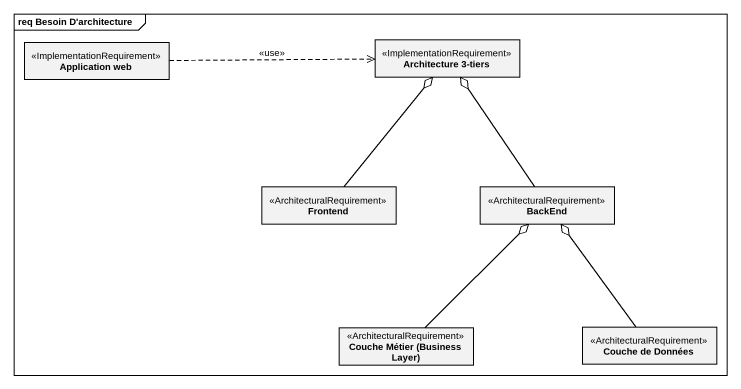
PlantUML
@startuml
mainframe req Besoin D'architecture
hide circle
hide empty members
class "Application web" as Application_web <<ImplementationRequirement>>
class "Architecture 3-tiers" as Architecture_3_tiers <<ImplementationRequirement>>
class Frontend <<ArchitecturalRequirement>>
class BackEnd <<ArchitecturalRequirement>>
class "Couche Métier (Business Layer)" as Couche_Métier_Business_Layer <<ArchitecturalRequirement>>
class "Couche de Données" as Couche_de_Données <<ArchitecturalRequirement>>
Application_web .right.> Architecture_3_tiers : <<use>>
Frontend -up-o Architecture_3_tiers
BackEnd -up-o Architecture_3_tiers
Couche_Métier_Business_Layer -up-o BackEnd
Couche_de_Données -up-o BackEnd
@enduml
